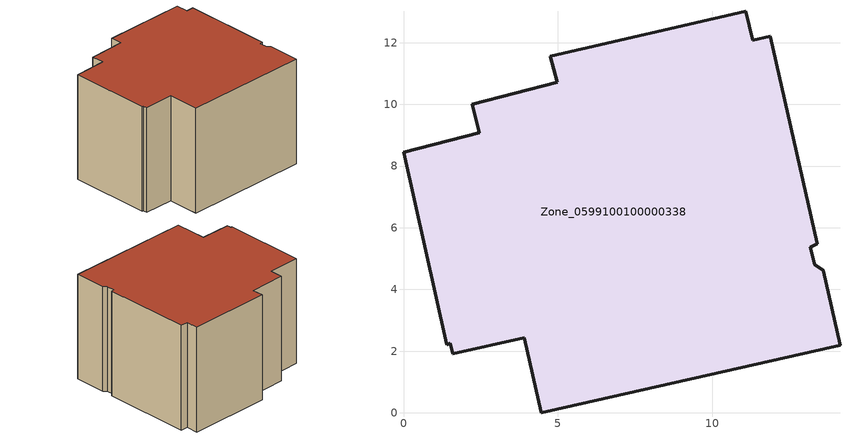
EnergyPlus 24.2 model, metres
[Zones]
Zone_0599100100000338
 floor ground (C_G): 13.4,5.47 13.19,5.37 13.33,4.79 13.6,4.62 14.15,2.19 4.46,0 3.91,2.44 1.59,1.91 1.51,2.25 1.4,2.21 0,8.45 2.45,9.07 2.23,9.99 4.99,10.71 4.75,11.56 11.1,13.02 11.32,12.07 11.88,12.21 z0
 wall outside (C_F): 11.32,12.07 11.1,13.02 4.75,11.56 4.99,10.71 2.23,9.99 2.45,9.07 0,8.45 1.4,2.21 1.51,2.25 1.59,1.91 3.91,2.44 4.46,0 14.15,2.19 13.6,4.62 13.33,4.79 13.19,5.37 13.4,5.47 11.88,12.21 11.32,12.07 z0:8.43
 roof outside (C_R): 13.19,5.37 13.4,5.47 11.88,12.21 11.32,12.07 11.1,13.02 4.75,11.56 4.99,10.71 2.23,9.99 2.45,9.07 0,8.45 1.4,2.21 1.51,2.25 1.59,1.91 3.91,2.44 4.46,0 14.15,2.19 13.6,4.62 13.33,4.79 z8.43
[BUILDING]
Pand.0599100100000338: North Axis=0; Terrain=City; Loads Convergence Tolerance Value=0.04; Temperature Convergence Tolerance Value=0.4; Solar Distribution=FullExterior; Maximum Number of Warmup Days=25; Minimum Number of Warmup Days=1
[Site:Location]
Rotterdam.The.Hague.AP_ZH_NLD Design_Conditions: Latitude=51.96; Longitude=4.45; Time Zone=1; Elevation=-4.5
[SITE:GROUNDTEMPERATURE:BUILDINGSURFACE]
18, 18, 18, 18, 18, 18, 18, 18, 18, 18, 18, 18
[MATERIAL] Thermal Absorptance=0.9; Solar Absorptance=0.7; Visible Absorptance=0.7
Name | Roughness | Thickness | Conductivity | Density | Specific Heat
G.D.2006-2014 | MediumSmooth | 0.15 | 0.06 | 540 | 1210
F.D.2006-2014 | Rough | 0.3 | 0.12 | 1920 | 840
R.D.2006-2014 | MediumRough | 0.2 | 0.08 | 1500 | 1000
[CONSTRUCTION]
C_G: G.D.2006-2014
C_F: F.D.2006-2014
C_R: R.D.2006-2014
[ZONE]
Zone_0599100100000338: Type=1; Multiplier=1; Ceiling Height=Autocalculate; Volume=Autocalculate; Floor Area=autocalculate; Part of Total Floor Area=Yes
[ZONEINFILTRATION:DESIGNFLOWRATE]
Infil_Zone_0599100100000338: Zone or ZoneList or Space or SpaceList=Zone_0599100100000338; Schedule=AlwaysOn; Design Flow Rate Calculation Method=Flow/Area; Flow Rate per Floor Area=0.0021; Constant Term Coefficient=1; Temperature Term Coefficient=0; Velocity Term Coefficient=0; Velocity Squared Term Coefficient=0
[HVACTEMPLATE:ZONE:IDEALLOADSAIRSYSTEM]
Zone_0599100100000338: Maximum Heating Supply Air Temperature=50; Minimum Cooling Supply Air Temperature=13; Maximum Heating Supply Air Humidity Ratio=0.0156; Minimum Cooling Supply Air Humidity Ratio=0.0077; Heating Limit=NoLimit; Cooling Limit=NoLimit; Dehumidification Control Type=ConstantSensibleHeatRatio; Cooling Sensible Heat Ratio=0.7; Dehumidification Setpoint=60; Humidification Control Type=None; Humidification Setpoint=30; Outdoor Air Method=None; Outdoor Air Flow Rate per Person=0.00944; Outdoor Air Flow Rate per Zone Floor Area=0; Outdoor Air Flow Rate per Zone=0; Demand Controlled Ventilation Type=None; Outdoor Air Economizer Type=NoEconomizer; Heat Recovery Type=None; Sensible Heat Recovery Effectiveness=0.7; Latent Heat Recovery Effectiveness=0.65
[ZONECONTROL:THERMOSTAT]
ThermostatControl_Zone_0599100100000338: Zone or ZoneList=Zone_0599100100000338; Control Type Schedule=DualSetpointControlType; Control 1=Thermostat_Zone_0599100100000338; Temperature Difference Between Cutout And Setpoint=0
[THERMOSTATSETPOINT:DUALSETPOINT]
Thermostat_Zone_0599100100000338: Heating Setpoint Temperature Schedule=HeatingSetpoint_Zone_0599100100000338; Cooling Setpoint Temperature Schedule=CoolingSetpoint_Zone_0599100100000338
[SCHEDULE:COMPACT]
HeatingSetpoint_Zone_0599100100000338: Through: 12/31, For: AllDays, Until: 24:00, 21
CoolingSetpoint_Zone_0599100100000338: Through: 12/31, For: AllDays, Until: 24:00, 24
DualSetpointControlType: Through: 12/31, For: AllDays, Until: 24:00, 4
AlwaysOn: Through: 12/31, For: AllDays, Until: 24:00, 1
